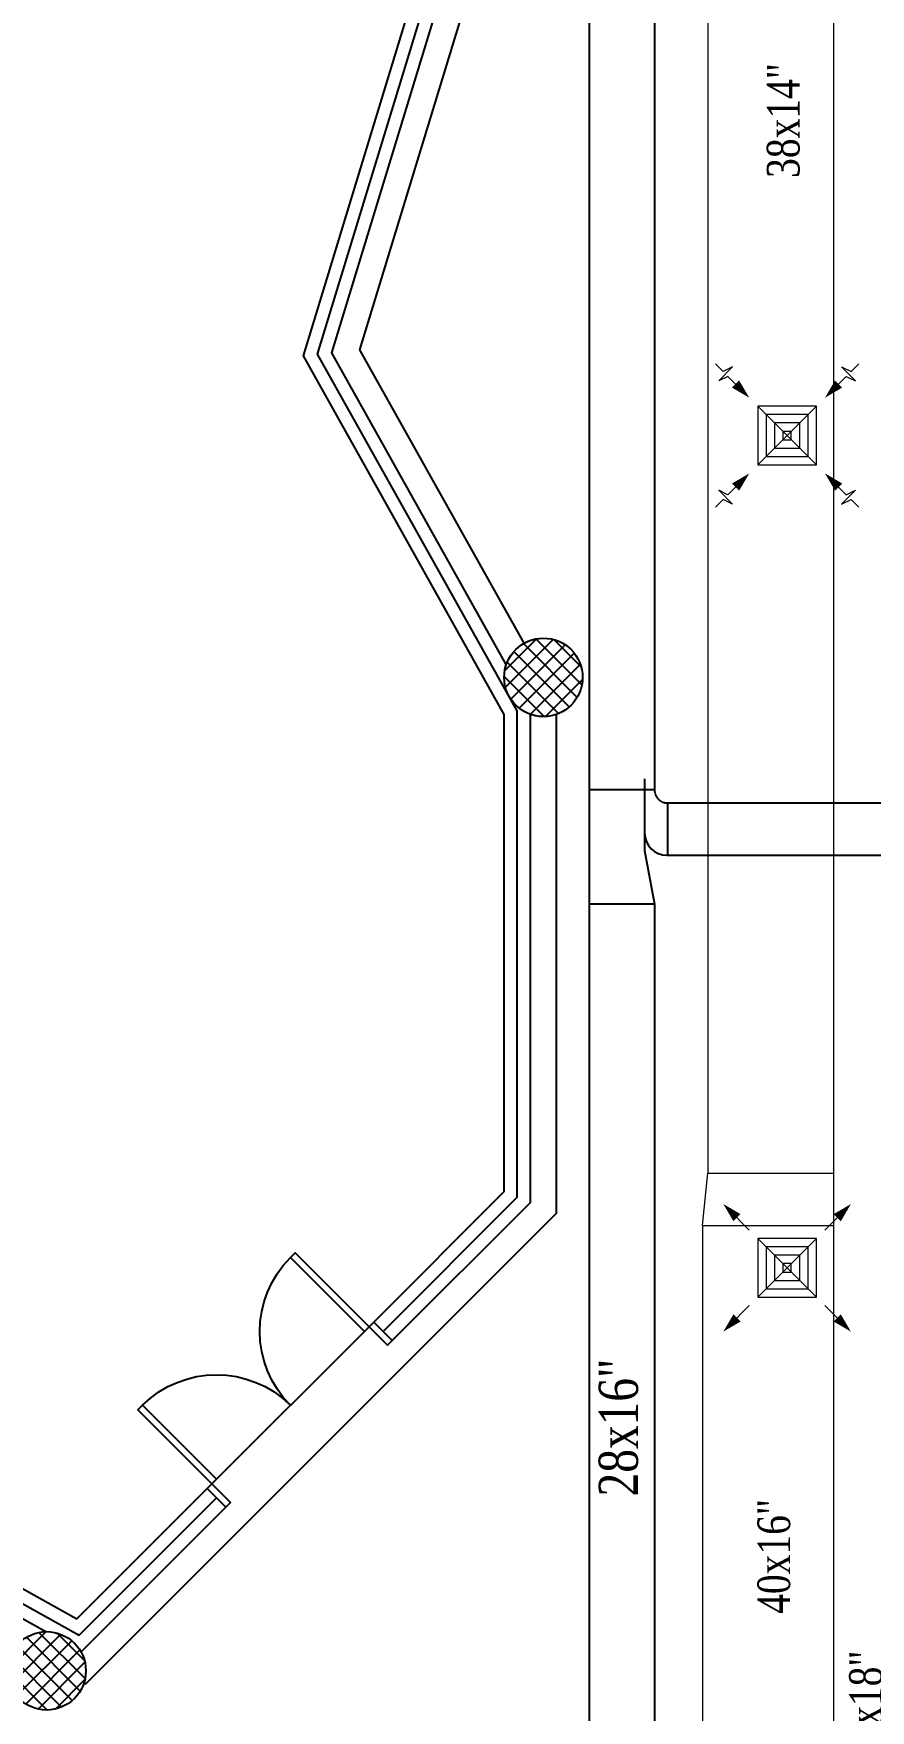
# Model space of a CAD drawing. Extents: x 278386 to 404536, y 8015 to 97114.
# Drawn here: x 330927 to 337328, y 30032 to 42860 of the extents above; entities that cross this region are included whole.
import ezdxf

# ---------------------------------------------------------------- set-up
doc = ezdxf.new("R2010")
doc.units = 0
doc.header["$LTSCALE"] = 2
doc.header["$MEASUREMENT"] = 0
doc.linetypes.add('HIDDEN', pattern=[0.375, 0.25, -0.125])
doc.layers.get('0').update_dxf_attribs({"color": 1})
doc.layers.add('-DT', color=4, linetype='Continuous', lineweight=13)
doc.layers.add('ac duct1', color=50, linetype='Continuous', lineweight=13)
for name, color, linetype in [('1-BLOCK-A_FLOOR PLAN$0$CLADDING', 1, 'Continuous'), ('1-BLOCK-A_FLOOR PLAN$0$COL-HAT', 1, 'Continuous'), ('1-BLOCK-A_FLOOR PLAN$0$COLUMN', 1, 'Continuous'), ('1-BLOCK-A_FLOOR PLAN$0$DOOR', 1, 'Continuous'), ('1-BLOCK-A_FLOOR PLAN$0$WIN', 1, 'Continuous'), ('ex text', 93, 'Continuous'), ('ext', 93, 'Continuous')]:
    doc.layers.add(name, color=color, linetype=linetype)
doc.styles.add('IBA', font='romantic.ttf', dxfattribs={"width": 0.8, "height": 0.3})
doc.styles.add('manohar', font='romantic.ttf', dxfattribs={"width": 0.8, "height": 0.25})
pattern_1 = [(45, (-200, -4), (-0.06629126, 0.06629126), []), (135, (-200, -4), (-0.06629126, -0.06629126), [])]

# ---------------------------------------------------------------- blocks, each defined once
blk = doc.blocks.new('1-BLOCK-A_FLOOR PLAN$0$20d180')
at = {"color": 9}
for points in [[(0.1, 0.2), (0.05, 0.2), (0.05, 1), (0.1, 1), (0.1, 0.2)], [(1.7, 0.2), (1.75, 0.2), (1.75, 1), (1.7, 1), (1.7, 0.2)], [(0, 0.2), (0.05, 0.2), (0.05, 0), (0, 0)], [(1.8, 0.2), (1.75, 0.2), (1.75, 0), (1.8, 0)]]:
    blk.add_lwpolyline(points, dxfattribs=at)
for centre, start, end in [((0.1, 0.2), 0, 90), ((1.7, 0.2), 90, 180)]:
    blk.add_arc(centre, 0.8, start, end, dxfattribs=at)
blk = doc.blocks.new('1-BLOCK-A_FLOOR PLAN', base_point=(138.43, 17.087))
at = {"layer": '1-BLOCK-A_FLOOR PLAN$0$COL-HAT'}
h = blk.add_hatch(dxfattribs=at)
h.set_pattern_fill('ANSI37', color=8, scale=0.75, style=0)
h.set_pattern_definition(pattern_1)
h.paths.add_polyline_path([(71.2, 44.7, 1), (70.6, 44.7, 1)])
h = blk.add_hatch(dxfattribs=at)
h.set_pattern_fill('ANSI37', color=8, scale=0.75, style=0)
h.set_pattern_definition(pattern_1)
h.paths.add_polyline_path([(67.4, 37.1, 1), (66.8, 37.1, 1)])
at = {"layer": '1-BLOCK-A_FLOOR PLAN$0$CLADDING', "color": 8}
for points in [[(70.754, 44.962), (69.497, 47.206), (70.96, 52.006)], [(67.386, 37.008), (67.4, 37), (71, 40.6), (71, 44.417)]]:
    blk.add_lwpolyline(points, dxfattribs=at)
at = {"layer": '1-BLOCK-A_FLOOR PLAN$0$COLUMN', "color": 8}
for centre in [(70.9, 44.7), (70.9, 44.7), (67.1, 37.1), (67.1, 37.1)]:
    blk.add_circle(centre, 0.3, dxfattribs=at)
at = {"layer": '1-BLOCK-A_FLOOR PLAN$0$DOOR', "color": 8}
blk.add_line((68.364, 38.53), (69.567, 39.732), dxfattribs=at)
at = {"layer": '1-BLOCK-A_FLOOR PLAN$0$WIN', "color": 8}
for p, q in [((69.602, 39.768), (69.743, 39.626)), ((68.329, 38.495), (68.471, 38.353))]:
    blk.add_line(p, q, dxfattribs=at)
for points in [[(69.602, 39.768), (70.6, 40.766), (70.6, 44.417), (69.065, 47.16), (70.491, 51.839, -0.773883), (70.6, 60.372), (70.6, 72.034), (69.854, 72.781)], [(69.673, 39.697), (70.7, 40.724), (70.7, 44.443), (69.173, 47.172), (70.617, 51.909, -0.790848), (70.7, 60.292), (70.7, 67.276)], [(70.616, 44.798), (69.281, 47.183), (70.744, 51.982, -0.808905), (70.8, 60.212), (70.8, 67.217)]]:
    blk.add_lwpolyline(points, format="xyb", dxfattribs=at)
for points in [[(69.743, 39.626), (70.8, 40.683), (70.8, 44.417)], [(53.85, 40.103), (54.948, 37.3), (59.249, 37.3), (64.568, 38.924), (67.348, 37.373), (68.4, 38.424)], [(53.943, 40.139), (55.016, 37.4), (59.234, 37.4), (64.58, 39.032), (67.331, 37.497), (68.329, 38.495)], [(59.558, 37.394), (64.568, 38.924), (67.348, 37.373), (68.4, 38.424)], [(59.692, 37.331), (64.557, 38.816), (67.094, 37.4)], [(67.358, 37.252), (67.366, 37.248), (68.471, 38.353)]]:
    blk.add_lwpolyline(points, dxfattribs=at)
at = {"layer": '1-BLOCK-A_FLOOR PLAN$0$DOOR', "color": 8, "xscale": -1, "rotation": 44.99999999999984}
blk.add_blockref('1-BLOCK-A_FLOOR PLAN$0$20d180', (69.743, 39.626), dxfattribs=at)
blk = doc.blocks.new('A$C51B27907')
blk.add_blockref('1-BLOCK-A_FLOOR PLAN', (123.971, 2.307))
blk = doc.blocks.new('G S 14')
at = {"layer": '-DT', "color": 7}
for p, q in [((-0.345, 0.345), (-0.225, 0.225)), ((0.225, 0.225), (0.345, 0.345)), ((-0.345, -0.345), (-0.225, -0.225)), ((0.225, -0.225), (0.345, -0.345))]:
    blk.add_line(p, q, dxfattribs=at)
at = {"layer": '-DT', "color": 1}
for p, q in [((-0.175, 0.175), (0.175, -0.175)), ((-0.175, -0.175), (0.175, 0.175))]:
    blk.add_line(p, q, dxfattribs=at)
at = {"layer": '-DT', "color": 7}
for points in [[(-0.3797, 0.3797, 0, 0.06, 0), (-0.2983, 0.2983, 0.06, 0.06, 0)], [(0.3797, 0.3797, 0, 0.06, 0), (0.2983, 0.2983, 0.06, 0.06, 0)], [(-0.3797, -0.3797, 0, 0.06, 0), (-0.2983, -0.2983, 0.06, 0.06, 0)], [(0.3797, -0.3797, 0, 0.06, 0), (0.2983, -0.2983, 0.06, 0.06, 0)]]:
    blk.add_lwpolyline(points, format="xyseb", dxfattribs=at)
blk.add_lwpolyline([(-0.175, -0.175), (0.175, -0.175), (0.175, 0.175), (-0.175, 0.175)], close=True, dxfattribs=at)
at = {"layer": '-DT', "color": 1}
for points in [[(-0.125, -0.125), (0.125, -0.125), (0.125, 0.125), (-0.125, 0.125)], [(-0.075, -0.075), (0.075, -0.075), (0.075, 0.075), (-0.075, 0.075)], [(-0.025, -0.025), (0.025, -0.025), (0.025, 0.025), (-0.025, 0.025)]]:
    blk.add_lwpolyline(points, close=True, dxfattribs=at)
blk = doc.blocks.new('G R 12')
at = {"layer": '-DT', "color": 7}
for p, q in [((-0.4264, 0.4264), (-0.3805, 0.3805)), ((-0.4264, 0.4264), (-0.3805, 0.3805)), ((-0.407, 0.3257), (-0.3244, 0.4083)), ((-0.407, 0.3257), (-0.3244, 0.4083)), ((-0.3244, 0.4083), (-0.3805, 0.3805)), ((-0.3244, 0.4083), (-0.3805, 0.3805)), ((0.407, 0.3257), (0.3244, 0.4083)), ((0.3244, 0.4083), (0.3805, 0.3805)), ((0.407, 0.3257), (0.3244, 0.4083)), ((0.3244, 0.4083), (0.3805, 0.3805)), ((0.4264, 0.4264), (0.3805, 0.3805)), ((0.4264, 0.4264), (0.3805, 0.3805)), ((-0.3522, 0.3522), (-0.407, 0.3257)), ((-0.3522, 0.3522), (-0.407, 0.3257)), ((-0.3522, 0.3522), (-0.3064, 0.3064)), ((-0.3522, 0.3522), (-0.3064, 0.3064)), ((0.3522, 0.3522), (0.3064, 0.3064)), ((0.3522, 0.3522), (0.3064, 0.3064)), ((0.3522, 0.3522), (0.407, 0.3257)), ((0.3522, 0.3522), (0.407, 0.3257)), ((-0.4264, -0.4264), (-0.3805, -0.3805)), ((-0.4264, -0.4264), (-0.3805, -0.3805)), ((-0.3522, -0.3522), (-0.407, -0.3257)), ((-0.407, -0.3257), (-0.3244, -0.4083)), ((-0.3522, -0.3522), (-0.407, -0.3257)), ((-0.407, -0.3257), (-0.3244, -0.4083)), ((-0.3244, -0.4083), (-0.3805, -0.3805)), ((-0.3244, -0.4083), (-0.3805, -0.3805)), ((-0.3522, -0.3522), (-0.3064, -0.3064)), ((-0.3522, -0.3522), (-0.3064, -0.3064)), ((0.3522, -0.3522), (0.3064, -0.3064)), ((0.3522, -0.3522), (0.3064, -0.3064)), ((0.407, -0.3257), (0.3244, -0.4083)), ((0.407, -0.3257), (0.3244, -0.4083)), ((0.3244, -0.4083), (0.3805, -0.3805)), ((0.3244, -0.4083), (0.3805, -0.3805)), ((0.3522, -0.3522), (0.407, -0.3257)), ((0.3522, -0.3522), (0.407, -0.3257)), ((0.4264, -0.4264), (0.3805, -0.3805)), ((0.4264, -0.4264), (0.3805, -0.3805))]:
    blk.add_line(p, q, dxfattribs=at)
at = {"layer": '-DT', "color": 1}
for p, q in [((-0.175, 0.175), (0.175, -0.175)), ((-0.175, -0.175), (0.175, 0.175)), ((-0.175, 0.175), (0.175, -0.175)), ((-0.175, -0.175), (0.175, 0.175))]:
    blk.add_line(p, q, dxfattribs=at)
at = {"layer": '-DT', "color": 7}
for points in [[(-0.225, 0.225, 0, 0.06, 0), (-0.3064, 0.3064, 0.06, 0.06, 0)], [(-0.225, 0.225, 0, 0.06, 0), (-0.3064, 0.3064, 0.06, 0.06, 0)], [(0.225, 0.225, 0, 0.06, 0), (0.3064, 0.3064, 0.06, 0.06, 0)], [(0.225, 0.225, 0, 0.06, 0), (0.3064, 0.3064, 0.06, 0.06, 0)], [(-0.225, -0.225, 0, 0.06, 0), (-0.3064, -0.3064, 0.06, 0.06, 0)], [(-0.225, -0.225, 0, 0.06, 0), (-0.3064, -0.3064, 0.06, 0.06, 0)], [(0.225, -0.225, 0, 0.06, 0), (0.3064, -0.3064, 0.06, 0.06, 0)], [(0.225, -0.225, 0, 0.06, 0), (0.3064, -0.3064, 0.06, 0.06, 0)]]:
    blk.add_lwpolyline(points, format="xyseb", dxfattribs=at)
blk.add_lwpolyline([(-0.175, -0.175), (0.175, -0.175), (0.175, 0.175), (-0.175, 0.175)], close=True, dxfattribs=at)
blk.add_lwpolyline([(-0.175, -0.175), (0.175, -0.175), (0.175, 0.175), (-0.175, 0.175)], close=True, dxfattribs=at)
at = {"layer": '-DT', "color": 1}
for points in [[(-0.125, -0.125), (0.125, -0.125), (0.125, 0.125), (-0.125, 0.125)], [(-0.125, -0.125), (0.125, -0.125), (0.125, 0.125), (-0.125, 0.125)], [(-0.075, -0.075), (0.075, -0.075), (0.075, 0.075), (-0.075, 0.075)], [(-0.075, -0.075), (0.075, -0.075), (0.075, 0.075), (-0.075, 0.075)], [(-0.025, -0.025), (0.025, -0.025), (0.025, 0.025), (-0.025, 0.025)], [(-0.025, -0.025), (0.025, -0.025), (0.025, 0.025), (-0.025, 0.025)]]:
    blk.add_lwpolyline(points, close=True, dxfattribs=at)

msp = doc.modelspace()

# ---------------------------------------------------------------- linework, layer by layer
at = {"layer": 'ac duct1'}
for p, q in [((336085, 46476), (336085, 34143)), ((337045, 46376), (337045, 29484)), ((336045, 33743), (336085, 34143)), ((336085, 34143), (337045, 34143)), ((336045, 33743), (336045, 29484)), ((336045, 33743), (337045, 33743))]:
    msp.add_line(p, q, dxfattribs=at)
at = {"layer": 'ex text', "linetype": 'Continuous'}
msp.add_line((335777, 36974), (335777, 36574), dxfattribs=at)
at = {"layer": 'ext', "linetype": 'Continuous'}
for p, q in [((335177, 52222), (335177, 27821)), ((335677, 52222), (335677, 37074)), ((335677, 36200), (335677, 27821))]:
    msp.add_line(p, q, dxfattribs=at)
at = {"layer": 'ext'}
for p, q in [((335601, 37159), (335601, 36744)), ((335677, 37074), (335177, 37074)), ((335777, 36974), (347242, 36974)), ((335601, 36744), (335601, 36610)), ((335601, 36610), (335677, 36200)), ((335771, 36574), (346018, 36574)), ((335677, 36200), (335177, 36200))]:
    msp.add_line(p, q, dxfattribs=at)
at = {"layer": 'ext', "linetype": 'HIDDEN'}
msp.add_arc((335777, 37074), 100, 180, 270, dxfattribs=at)
at = {"layer": 'ext'}
msp.add_arc((335771, 36744), 170, 180, 270, dxfattribs=at)

# ---------------------------------------------------------------- block references
at = {"layer": '-DT'}
for name, p, xscale, yscale, zscale in [('G R 12', (336691, 39785), 1285.89683378496, 1285.89683378496, 1285.89683378496), ('G S 14', (336691, 33418), 1285.714285714278, 1285.714285714278, 1285.714285714278)]:
    msp.add_blockref(name, p, dxfattribs=dict(at, xscale=xscale, yscale=yscale, zscale=zscale))
at = {"layer": 'ext', "linetype": 'Continuous', "xscale": 1000, "yscale": 1000, "zscale": 1000}
msp.add_blockref('A$C51B27907', (278386, 8015), dxfattribs=at)

# ---------------------------------------------------------------- texts
at = {"layer": 'ac duct1', "style": 'manohar', "width": 0.8}
for s, p in [('38x14"', (336786, 41756)), ('40x16"', (336714, 30771)), ('48x18"', (337416, 29612))]:
    msp.add_text(s, height=250, rotation=90, dxfattribs=at).set_placement(p)
at = {"layer": 'ex text', "color": 7, "style": 'IBA', "width": 0.8}
msp.add_text('28x16"', height=300, rotation=90, dxfattribs=at).set_placement((335550, 31669))

doc.saveas('drawing.dxf')
